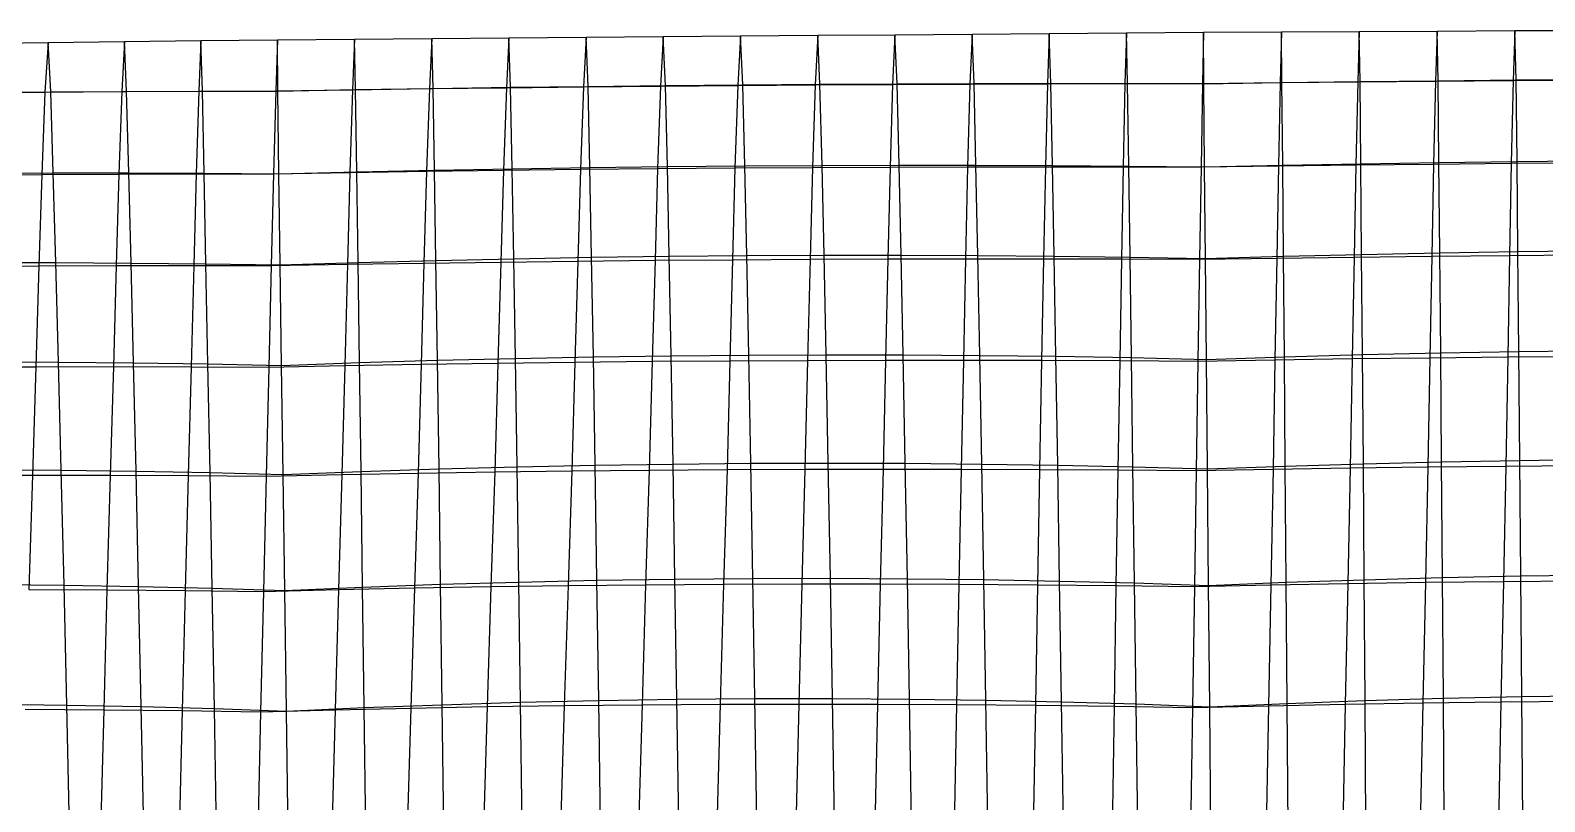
# Model space of a CAD drawing. Extents: x -429 to 429, y -1 to 209.
# Drawn here: x -79.73 to -40.07, y 188.74 to 208.96 of the extents above; entities that cross this region are included whole.
import ezdxf

# ---------------------------------------------------------------- set-up
doc = ezdxf.new("R2010")
doc.units = 0

msp = doc.modelspace()

# ---------------------------------------------------------------- linework, layer by layer
at = {"layer": 'default', "color": 5, "linetype": 'CONTINUOUS'}
for p, q in [((-81.269, 208.618, 6.318), (-79.267, 208.641, 5.994)), ((-79.267, 208.641, 5.994), (-79.348, 207.339, 5.55)), ((-79.267, 208.641, 5.994), (-77.265, 208.665, 5.671)), ((-77.265, 208.665, 5.671), (-77.335, 207.353, 5.288)), ((-77.265, 208.665, 5.671), (-75.263, 208.689, 5.348)), ((-75.263, 208.689, 5.348), (-75.32, 207.364, 5.045)), ((-75.263, 208.689, 5.348), (-73.262, 208.712, 5.025)), ((-73.262, 208.712, 5.025), (-73.303, 207.373, 4.82)), ((-73.262, 208.712, 5.025), (-73.303, 207.373, 4.82)), ((-73.262, 208.712, 5.025), (-71.24, 208.729, 4.793)), ((-71.24, 208.729, 4.793), (-71.293, 207.403, 4.489)), ((-71.24, 208.729, 4.793), (-69.219, 208.745, 4.561)), ((-69.219, 208.745, 4.561), (-69.281, 207.43, 4.176)), ((-69.219, 208.745, 4.561), (-67.197, 208.762, 4.33)), ((-67.197, 208.762, 4.33), (-67.265, 207.455, 3.881)), ((-67.197, 208.762, 4.33), (-65.175, 208.778, 4.098)), ((-65.175, 208.778, 4.098), (-65.247, 207.477, 3.604)), ((-65.175, 208.778, 4.098), (-63.154, 208.795, 3.866)), ((-63.154, 208.795, 3.866), (-63.227, 207.497, 3.345)), ((-63.154, 208.795, 3.866), (-61.132, 208.811, 3.634)), ((-61.132, 208.811, 3.634), (-61.204, 207.514, 3.104)), ((-61.132, 208.811, 3.634), (-59.111, 208.828, 3.402)), ((-59.111, 208.828, 3.402), (-59.179, 207.529, 2.881)), ((-59.111, 208.828, 3.402), (-57.089, 208.844, 3.17)), ((-57.089, 208.844, 3.17), (-57.153, 207.541, 2.675)), ((-57.089, 208.844, 3.17), (-55.067, 208.861, 2.938)), ((-55.067, 208.861, 2.938), (-55.124, 207.551, 2.488)), ((-55.067, 208.861, 2.938), (-53.046, 208.877, 2.706)), ((-53.046, 208.877, 2.706), (-53.094, 207.558, 2.319)), ((-53.046, 208.877, 2.706), (-51.024, 208.894, 2.474)), ((-51.024, 208.894, 2.474), (-51.063, 207.562, 2.168)), ((-51.024, 208.894, 2.474), (-49.003, 208.91, 2.242)), ((-49.003, 208.91, 2.242), (-49.031, 207.564, 2.034)), ((-49.003, 208.91, 2.242), (-49.031, 207.564, 2.034)), ((-49.003, 208.91, 2.242), (-46.965, 208.92, 2.102)), ((-46.965, 208.92, 2.102), (-47, 207.588, 1.795)), ((-46.965, 208.92, 2.102), (-44.927, 208.93, 1.962)), ((-44.927, 208.93, 1.962), (-44.967, 207.609, 1.573)), ((-44.927, 208.93, 1.962), (-42.889, 208.94, 1.822)), ((-42.889, 208.94, 1.822), (-42.932, 207.628, 1.369)), ((-42.889, 208.94, 1.822), (-40.851, 208.95, 1.682)), ((-40.851, 208.95, 1.682), (-40.896, 207.644, 1.184)), ((-40.851, 208.95, 1.682), (-38.813, 208.96, 1.542)), ((-69.281, 207.43, 4.176), (-67.265, 207.455, 3.881)), ((-67.265, 207.455, 3.881), (-67.341, 205.292, 3.452)), ((-67.265, 207.455, 3.881), (-65.247, 207.477, 3.604)), ((-65.247, 207.477, 3.604), (-65.324, 205.316, 3.146)), ((-65.247, 207.477, 3.604), (-63.227, 207.497, 3.345)), ((-63.227, 207.497, 3.345), (-63.303, 205.336, 2.87)), ((-63.227, 207.497, 3.345), (-61.204, 207.514, 3.104)), ((-61.204, 207.514, 3.104), (-61.277, 205.353, 2.623)), ((-61.204, 207.514, 3.104), (-59.179, 207.529, 2.881)), ((-59.179, 207.529, 2.881), (-59.249, 205.366, 2.405)), ((-59.179, 207.529, 2.881), (-57.153, 207.541, 2.675)), ((-57.153, 207.541, 2.675), (-57.217, 205.376, 2.216)), ((-57.153, 207.541, 2.675), (-55.124, 207.551, 2.488)), ((-55.124, 207.551, 2.488), (-55.183, 205.382, 2.056)), ((-55.124, 207.551, 2.488), (-53.094, 207.558, 2.319)), ((-53.094, 207.558, 2.319), (-53.147, 205.385, 1.926)), ((-53.094, 207.558, 2.319), (-51.063, 207.562, 2.168)), ((-51.063, 207.562, 2.168), (-51.109, 205.385, 1.825)), ((-51.063, 207.562, 2.168), (-49.031, 207.564, 2.034)), ((-49.031, 207.564, 2.034), (-49.07, 205.381, 1.753)), ((-49.031, 207.564, 2.034), (-49.07, 205.381, 1.753)), ((-49.031, 207.564, 2.034), (-47, 207.588, 1.795)), ((-47, 207.588, 1.795), (-47.045, 205.409, 1.452)), ((-47, 207.588, 1.795), (-44.967, 207.609, 1.573)), ((-44.967, 207.609, 1.573), (-45.015, 205.434, 1.179)), ((-44.967, 207.609, 1.573), (-42.932, 207.628, 1.369)), ((-42.932, 207.628, 1.369), (-42.982, 205.455, 0.936)), ((-42.932, 207.628, 1.369), (-40.896, 207.644, 1.184)), ((-40.896, 207.644, 1.184), (-40.945, 205.473, 0.722)), ((-40.896, 207.644, 1.184), (-38.858, 207.657, 1.017)), ((-81.358, 207.322, 5.829), (-79.348, 207.339, 5.55)), ((-79.348, 207.339, 5.55), (-79.433, 205.182, 5.123)), ((-79.348, 207.339, 5.55), (-77.335, 207.353, 5.288)), ((-77.335, 207.353, 5.288), (-77.412, 205.192, 4.9)), ((-77.335, 207.353, 5.288), (-75.32, 207.364, 5.045)), ((-75.32, 207.364, 5.045), (-75.389, 205.198, 4.706)), ((-75.32, 207.364, 5.045), (-73.303, 207.373, 4.82)), ((-73.303, 207.373, 4.82), (-73.363, 205.2, 4.542)), ((-73.303, 207.373, 4.82), (-73.363, 205.2, 4.542)), ((-73.303, 207.373, 4.82), (-71.293, 207.403, 4.489)), ((-71.293, 207.403, 4.489), (-71.361, 205.234, 4.15)), ((-71.293, 207.403, 4.489), (-69.281, 207.43, 4.176)), ((-69.281, 207.43, 4.176), (-69.354, 205.265, 3.786)), ((-45.015, 205.434, 1.179), (-42.982, 205.455, 0.936)), ((-42.982, 205.455, 0.936), (-43.027, 203.04, 0.56)), ((-42.982, 205.455, 0.936), (-40.945, 205.473, 0.722)), ((-40.945, 205.473, 0.722), (-40.989, 203.058, 0.323)), ((-40.945, 205.473, 0.722), (-38.905, 205.487, 0.537)), ((-81.45, 205.17, 5.375), (-79.433, 205.182, 5.123)), ((-79.433, 205.182, 5.123), (-79.51, 202.785, 4.752)), ((-79.433, 205.182, 5.123), (-77.412, 205.192, 4.9)), ((-77.412, 205.192, 4.9), (-77.484, 202.791, 4.56)), ((-77.412, 205.192, 4.9), (-75.389, 205.198, 4.706)), ((-75.389, 205.198, 4.706), (-75.454, 202.793, 4.405)), ((-75.389, 205.198, 4.706), (-73.363, 205.2, 4.542)), ((-73.363, 205.2, 4.542), (-73.422, 202.791, 4.288)), ((-73.363, 205.2, 4.542), (-73.422, 202.791, 4.288)), ((-73.363, 205.2, 4.542), (-71.361, 205.234, 4.15)), ((-71.361, 205.234, 4.15), (-71.426, 202.827, 3.848)), ((-71.361, 205.234, 4.15), (-69.354, 205.265, 3.786)), ((-69.354, 205.265, 3.786), (-69.423, 202.859, 3.445)), ((-69.354, 205.265, 3.786), (-67.341, 205.292, 3.452)), ((-67.341, 205.292, 3.452), (-67.412, 202.887, 3.079)), ((-67.341, 205.292, 3.452), (-65.324, 205.316, 3.146)), ((-65.324, 205.316, 3.146), (-65.394, 202.912, 2.751)), ((-65.324, 205.316, 3.146), (-63.303, 205.336, 2.87)), ((-63.303, 205.336, 2.87), (-63.371, 202.932, 2.461)), ((-63.303, 205.336, 2.87), (-61.277, 205.353, 2.623)), ((-61.277, 205.353, 2.623), (-61.343, 202.948, 2.209)), ((-61.277, 205.353, 2.623), (-59.249, 205.366, 2.405)), ((-59.249, 205.366, 2.405), (-59.311, 202.96, 1.995)), ((-59.249, 205.366, 2.405), (-57.217, 205.376, 2.216)), ((-57.217, 205.376, 2.216), (-57.275, 202.968, 1.819)), ((-57.217, 205.376, 2.216), (-55.183, 205.382, 2.056)), ((-55.183, 205.382, 2.056), (-55.236, 202.972, 1.681)), ((-55.183, 205.382, 2.056), (-53.147, 205.385, 1.926)), ((-53.147, 205.385, 1.926), (-53.195, 202.972, 1.581)), ((-53.147, 205.385, 1.926), (-51.109, 205.385, 1.825)), ((-51.109, 205.385, 1.825), (-51.153, 202.968, 1.52)), ((-51.109, 205.385, 1.825), (-49.07, 205.381, 1.753)), ((-49.07, 205.381, 1.753), (-49.11, 202.96, 1.496)), ((-49.07, 205.381, 1.753), (-49.11, 202.96, 1.496)), ((-49.07, 205.381, 1.753), (-47.045, 205.409, 1.452)), ((-47.045, 205.409, 1.452), (-47.088, 202.99, 1.146)), ((-47.045, 205.409, 1.452), (-45.015, 205.434, 1.179)), ((-45.015, 205.434, 1.179), (-45.06, 203.017, 0.834)), ((-81.533, 202.775, 4.983), (-79.51, 202.785, 4.752)), ((-79.51, 202.785, 4.752), (-79.591, 200.144, 4.38)), ((-79.51, 202.785, 4.752), (-77.484, 202.791, 4.56)), ((-77.484, 202.791, 4.56), (-77.558, 200.146, 4.213)), ((-77.484, 202.791, 4.56), (-75.454, 202.793, 4.405)), ((-75.454, 202.793, 4.405), (-75.523, 200.143, 4.092)), ((-75.454, 202.793, 4.405), (-73.422, 202.791, 4.288)), ((-73.422, 202.791, 4.288), (-73.486, 200.135, 4.016)), ((-73.422, 202.791, 4.288), (-73.486, 200.135, 4.016)), ((-73.422, 202.791, 4.288), (-71.426, 202.827, 3.848)), ((-71.426, 202.827, 3.848), (-71.496, 200.174, 3.534)), ((-71.426, 202.827, 3.848), (-69.423, 202.859, 3.445)), ((-69.423, 202.859, 3.445), (-69.496, 200.209, 3.097)), ((-69.423, 202.859, 3.445), (-67.412, 202.887, 3.079)), ((-67.412, 202.887, 3.079), (-67.486, 200.239, 2.705)), ((-67.412, 202.887, 3.079), (-65.394, 202.912, 2.751)), ((-65.394, 202.912, 2.751), (-65.468, 200.264, 2.357)), ((-65.394, 202.912, 2.751), (-63.371, 202.932, 2.461)), ((-63.371, 202.932, 2.461), (-63.443, 200.284, 2.056)), ((-63.371, 202.932, 2.461), (-61.343, 202.948, 2.209)), ((-61.343, 202.948, 2.209), (-61.412, 200.299, 1.799)), ((-61.343, 202.948, 2.209), (-59.311, 202.96, 1.995)), ((-59.311, 202.96, 1.995), (-59.375, 200.31, 1.588)), ((-59.311, 202.96, 1.995), (-57.275, 202.968, 1.819)), ((-57.275, 202.968, 1.819), (-57.335, 200.316, 1.423)), ((-57.275, 202.968, 1.819), (-55.236, 202.972, 1.681)), ((-55.236, 202.972, 1.681), (-55.291, 200.317, 1.304)), ((-55.236, 202.972, 1.681), (-53.195, 202.972, 1.581)), ((-53.195, 202.972, 1.581), (-53.246, 200.313, 1.231)), ((-53.195, 202.972, 1.581), (-51.153, 202.968, 1.52)), ((-51.153, 202.968, 1.52), (-51.199, 200.304, 1.203)), ((-51.153, 202.968, 1.52), (-49.11, 202.96, 1.496)), ((-49.11, 202.96, 1.496), (-49.153, 200.291, 1.221)), ((-49.11, 202.96, 1.496), (-49.153, 200.291, 1.221)), ((-49.11, 202.96, 1.496), (-47.088, 202.99, 1.146)), ((-47.088, 202.99, 1.146), (-47.135, 200.325, 0.829)), ((-47.088, 202.99, 1.146), (-45.06, 203.017, 0.834)), ((-45.06, 203.017, 0.834), (-45.109, 200.354, 0.482)), ((-45.06, 203.017, 0.834), (-43.027, 203.04, 0.56)), ((-43.027, 203.04, 0.56), (-43.075, 200.379, 0.181)), ((-43.027, 203.04, 0.56), (-40.989, 203.058, 0.323)), ((-40.989, 203.058, 0.323), (-41.036, 200.399, -0.075)), ((-40.989, 203.058, 0.323), (-38.947, 203.073, 0.125)), ((-63.443, 200.284, 2.056), (-61.412, 200.299, 1.799)), ((-61.412, 200.299, 1.799), (-61.486, 197.448, 1.364)), ((-61.412, 200.299, 1.799), (-59.375, 200.31, 1.588)), ((-59.375, 200.31, 1.588), (-59.445, 197.457, 1.156)), ((-59.375, 200.31, 1.588), (-57.335, 200.316, 1.423)), ((-57.335, 200.316, 1.423), (-57.399, 197.46, 1.002)), ((-57.335, 200.316, 1.423), (-55.291, 200.317, 1.304)), ((-55.291, 200.317, 1.304), (-55.35, 197.458, 0.902)), ((-55.291, 200.317, 1.304), (-53.246, 200.313, 1.231)), ((-53.246, 200.313, 1.231), (-53.3, 197.451, 0.855)), ((-53.246, 200.313, 1.231), (-51.199, 200.304, 1.203)), ((-51.199, 200.304, 1.203), (-51.249, 197.438, 0.862)), ((-51.199, 200.304, 1.203), (-49.153, 200.291, 1.221)), ((-49.153, 200.291, 1.221), (-47.135, 200.325, 0.829)), ((-47.135, 200.325, 0.829), (-47.185, 197.457, 0.488)), ((-47.135, 200.325, 0.829), (-45.109, 200.354, 0.482)), ((-45.109, 200.354, 0.482), (-45.162, 197.489, 0.106)), ((-45.109, 200.354, 0.482), (-43.075, 200.379, 0.181)), ((-43.075, 200.379, 0.181), (-43.128, 197.515, -0.222)), ((-43.075, 200.379, 0.181), (-41.036, 200.399, -0.075)), ((-41.036, 200.399, -0.075), (-41.087, 197.536, -0.498)), ((-41.036, 200.399, -0.075), (-38.991, 200.414, -0.285)), ((-81.619, 200.138, 4.592), (-79.591, 200.144, 4.38)), ((-79.591, 200.144, 4.38), (-79.677, 197.301, 3.982)), ((-79.591, 200.144, 4.38), (-77.558, 200.146, 4.213)), ((-77.558, 200.146, 4.213), (-77.639, 197.299, 3.842)), ((-77.558, 200.146, 4.213), (-75.523, 200.143, 4.092)), ((-75.523, 200.143, 4.092), (-75.598, 197.291, 3.754)), ((-75.523, 200.143, 4.092), (-73.486, 200.135, 4.016)), ((-73.486, 200.135, 4.016), (-73.555, 197.278, 3.721)), ((-73.486, 200.135, 4.016), (-73.555, 197.278, 3.721)), ((-73.486, 200.135, 4.016), (-71.496, 200.174, 3.534)), ((-71.496, 200.174, 3.534), (-71.572, 197.32, 3.197)), ((-71.496, 200.174, 3.534), (-69.496, 200.209, 3.097)), ((-69.496, 200.209, 3.097), (-69.575, 197.356, 2.725)), ((-69.496, 200.209, 3.097), (-67.486, 200.239, 2.705)), ((-67.486, 200.239, 2.705), (-67.567, 197.387, 2.305)), ((-67.486, 200.239, 2.705), (-65.468, 200.264, 2.357)), ((-65.468, 200.264, 2.357), (-65.548, 197.413, 1.939)), ((-65.468, 200.264, 2.357), (-63.443, 200.284, 2.056)), ((-63.443, 200.284, 2.056), (-63.521, 197.433, 1.625)), ((-49.153, 200.291, 1.221), (-49.199, 197.419, 0.923)), ((-49.153, 200.291, 1.221), (-49.199, 197.419, 0.923)), ((-43.128, 197.515, -0.222), (-41.087, 197.536, -0.498)), ((-41.087, 197.536, -0.498), (-41.153, 194.518, -1.047)), ((-41.087, 197.536, -0.498), (-39.04, 197.552, -0.72)), ((-81.711, 197.298, 4.176), (-79.677, 197.301, 3.982)), ((-79.677, 197.301, 3.982), (-79.774, 194.303, 3.478)), ((-79.677, 197.301, 3.982), (-77.639, 197.299, 3.842)), ((-77.639, 197.299, 3.842), (-77.725, 194.294, 3.391)), ((-77.639, 197.299, 3.842), (-75.598, 197.291, 3.754)), ((-75.598, 197.291, 3.754), (-75.676, 194.279, 3.372)), ((-75.598, 197.291, 3.754), (-73.555, 197.278, 3.721)), ((-73.555, 197.278, 3.721), (-73.627, 194.256, 3.422)), ((-73.555, 197.278, 3.721), (-73.627, 194.256, 3.422)), ((-73.555, 197.278, 3.721), (-71.572, 197.32, 3.197)), ((-71.572, 197.32, 3.197), (-71.659, 194.304, 2.815)), ((-71.572, 197.32, 3.197), (-69.575, 197.356, 2.725)), ((-69.575, 197.356, 2.725), (-69.672, 194.346, 2.274)), ((-69.575, 197.356, 2.725), (-67.567, 197.387, 2.305)), ((-67.567, 197.387, 2.305), (-67.668, 194.38, 1.801)), ((-67.567, 197.387, 2.305), (-65.548, 197.413, 1.939)), ((-65.548, 197.413, 1.939), (-65.649, 194.408, 1.395)), ((-65.548, 197.413, 1.939), (-63.521, 197.433, 1.625)), ((-63.521, 197.433, 1.625), (-63.618, 194.429, 1.057)), ((-63.521, 197.433, 1.625), (-61.486, 197.448, 1.364)), ((-61.486, 197.448, 1.364), (-61.576, 194.443, 0.787)), ((-61.486, 197.448, 1.364), (-59.445, 197.457, 1.156)), ((-59.445, 197.457, 1.156), (-59.527, 194.45, 0.587)), ((-59.445, 197.457, 1.156), (-57.399, 197.46, 1.002)), ((-57.399, 197.46, 1.002), (-57.473, 194.45, 0.455)), ((-57.399, 197.46, 1.002), (-55.35, 197.458, 0.902)), ((-55.35, 197.458, 0.902), (-55.415, 194.444, 0.393)), ((-55.35, 197.458, 0.902), (-53.3, 197.451, 0.855)), ((-53.3, 197.451, 0.855), (-53.356, 194.43, 0.399)), ((-53.3, 197.451, 0.855), (-51.249, 197.438, 0.862)), ((-51.249, 197.438, 0.862), (-51.299, 194.41, 0.475)), ((-51.249, 197.438, 0.862), (-49.199, 197.419, 0.923)), ((-49.199, 197.419, 0.923), (-49.246, 194.383, 0.621)), ((-49.199, 197.419, 0.923), (-49.246, 194.383, 0.621)), ((-49.199, 197.419, 0.923), (-47.185, 197.457, 0.488)), ((-47.185, 197.457, 0.488), (-47.245, 194.427, 0.102)), ((-47.185, 197.457, 0.488), (-45.162, 197.489, 0.106)), ((-45.162, 197.489, 0.106), (-45.228, 194.464, -0.349)), ((-45.162, 197.489, 0.106), (-43.128, 197.515, -0.222)), ((-43.128, 197.515, -0.222), (-43.196, 194.494, -0.732)), ((-69.672, 194.346, 2.274), (-67.668, 194.38, 1.801)), ((-67.668, 194.38, 1.801), (-67.767, 191.234, 1.328)), ((-67.668, 194.38, 1.801), (-65.649, 194.408, 1.395)), ((-65.649, 194.408, 1.395), (-65.747, 191.263, 0.889)), ((-65.649, 194.408, 1.395), (-63.618, 194.429, 1.057)), ((-63.618, 194.429, 1.057), (-63.711, 191.285, 0.53)), ((-63.618, 194.429, 1.057), (-61.576, 194.443, 0.787)), ((-61.576, 194.443, 0.787), (-61.663, 191.298, 0.254)), ((-61.576, 194.443, 0.787), (-59.527, 194.45, 0.587)), ((-59.527, 194.45, 0.587), (-59.605, 191.303, 0.059)), ((-59.527, 194.45, 0.587), (-57.473, 194.45, 0.455)), ((-57.473, 194.45, 0.455), (-57.542, 191.301, -0.054)), ((-57.473, 194.45, 0.455), (-55.415, 194.444, 0.393)), ((-55.415, 194.444, 0.393), (-55.476, 191.29, -0.085)), ((-55.415, 194.444, 0.393), (-53.356, 194.43, 0.399)), ((-53.356, 194.43, 0.399), (-53.41, 191.272, -0.033)), ((-53.356, 194.43, 0.399), (-51.299, 194.41, 0.475)), ((-51.299, 194.41, 0.475), (-51.349, 191.245, 0.1)), ((-51.299, 194.41, 0.475), (-49.246, 194.383, 0.621)), ((-49.246, 194.383, 0.621), (-49.295, 191.211, 0.316)), ((-49.246, 194.383, 0.621), (-49.295, 191.211, 0.316)), ((-49.246, 194.383, 0.621), (-47.245, 194.427, 0.102)), ((-47.245, 194.427, 0.102), (-47.305, 191.26, -0.273)), ((-47.245, 194.427, 0.102), (-45.228, 194.464, -0.349)), ((-45.228, 194.464, -0.349), (-45.293, 191.301, -0.782)), ((-45.228, 194.464, -0.349), (-43.196, 194.494, -0.732)), ((-43.196, 194.494, -0.732), (-43.263, 191.334, -1.211)), ((-43.196, 194.494, -0.732), (-41.153, 194.518, -1.047)), ((-41.153, 194.518, -1.047), (-41.217, 191.36, -1.558)), ((-41.153, 194.518, -1.047), (-39.101, 194.534, -1.293)), ((-79.774, 194.303, 3.478), (-77.725, 194.294, 3.391)), ((-77.725, 194.294, 3.391), (-77.809, 191.153, 2.96)), ((-77.725, 194.294, 3.391), (-75.676, 194.279, 3.372)), ((-75.676, 194.279, 3.372), (-75.753, 191.13, 2.999)), ((-75.676, 194.279, 3.372), (-73.627, 194.256, 3.422)), ((-73.627, 194.256, 3.422), (-73.7, 191.1, 3.121)), ((-73.627, 194.256, 3.422), (-73.7, 191.1, 3.121)), ((-73.627, 194.256, 3.422), (-71.659, 194.304, 2.815)), ((-71.659, 194.304, 2.815), (-71.746, 191.152, 2.445)), ((-71.659, 194.304, 2.815), (-69.672, 194.346, 2.274)), ((-69.672, 194.346, 2.274), (-69.768, 191.197, 1.847)), ((-71.746, 191.152, 2.445), (-69.768, 191.197, 1.847)), ((-69.768, 191.197, 1.847), (-69.864, 187.971, 1.426)), ((-69.768, 191.197, 1.847), (-67.767, 191.234, 1.328)), ((-67.767, 191.234, 1.328), (-67.866, 188.011, 0.866)), ((-67.767, 191.234, 1.328), (-65.747, 191.263, 0.889)), ((-65.747, 191.263, 0.889), (-65.844, 188.042, 0.397)), ((-65.747, 191.263, 0.889), (-63.711, 191.285, 0.53)), ((-63.711, 191.285, 0.53), (-63.803, 188.063, 0.02)), ((-63.711, 191.285, 0.53), (-61.663, 191.298, 0.254)), ((-61.663, 191.298, 0.254), (-61.748, 188.076, -0.264)), ((-61.663, 191.298, 0.254), (-59.605, 191.303, 0.059)), ((-59.605, 191.303, 0.059), (-59.682, 188.079, -0.454)), ((-59.605, 191.303, 0.059), (-57.542, 191.301, -0.054)), ((-57.542, 191.301, -0.054), (-57.61, 188.074, -0.55)), ((-57.542, 191.301, -0.054), (-55.476, 191.29, -0.085)), ((-55.476, 191.29, -0.085), (-55.535, 188.059, -0.552)), ((-55.476, 191.29, -0.085), (-53.41, 191.272, -0.033)), ((-53.41, 191.272, -0.033), (-53.464, 188.035, -0.46)), ((-53.41, 191.272, -0.033), (-51.349, 191.245, 0.1)), ((-51.349, 191.245, 0.1), (-51.399, 188.001, -0.274)), ((-51.349, 191.245, 0.1), (-49.295, 191.211, 0.316)), ((-49.295, 191.211, 0.316), (-49.345, 187.959, 0.006)), ((-49.295, 191.211, 0.316), (-49.345, 187.959, 0.006)), ((-49.295, 191.211, 0.316), (-47.305, 191.26, -0.273)), ((-47.305, 191.26, -0.273), (-47.366, 188.014, -0.646)), ((-47.305, 191.26, -0.273), (-45.293, 191.301, -0.782)), ((-45.293, 191.301, -0.782), (-45.36, 188.06, -1.208)), ((-45.293, 191.301, -0.782), (-43.263, 191.334, -1.211)), ((-43.263, 191.334, -1.211), (-43.33, 188.096, -1.678)), ((-43.263, 191.334, -1.211), (-41.217, 191.36, -1.558)), ((-41.217, 191.36, -1.558), (-41.281, 188.124, -2.055)), ((-41.217, 191.36, -1.558), (-39.16, 191.378, -1.824)), ((-79.866, 191.167, 3.002), (-77.809, 191.153, 2.96)), ((-77.809, 191.153, 2.96), (-77.892, 187.932, 2.541)), ((-77.809, 191.153, 2.96), (-75.753, 191.13, 2.999)), ((-75.753, 191.13, 2.999), (-75.83, 187.903, 2.631)), ((-75.753, 191.13, 2.999), (-73.7, 191.1, 3.121)), ((-73.7, 191.1, 3.121), (-73.774, 187.864, 2.815)), ((-73.7, 191.1, 3.121), (-73.774, 187.864, 2.815)), ((-73.7, 191.1, 3.121), (-71.746, 191.152, 2.445)), ((-71.746, 191.152, 2.445), (-71.835, 187.922, 2.076))]:
    msp.add_line(p, q, dxfattribs=at)
at = {"layer": 'default', "color": 3, "linetype": 'CONTINUOUS'}
for p, q in [((-81.269, 208.618, 6.318), (-79.267, 208.641, 5.994)), ((-79.267, 208.641, 5.994), (-77.265, 208.665, 5.671)), ((-79.199, 207.348, 6.498), (-79.267, 208.641, 5.994)), ((-77.265, 208.665, 5.671), (-75.263, 208.689, 5.348)), ((-77.211, 207.358, 6.092), (-77.265, 208.665, 5.671)), ((-75.263, 208.689, 5.348), (-73.262, 208.712, 5.025)), ((-75.227, 207.365, 5.663), (-75.263, 208.689, 5.348)), ((-73.262, 208.712, 5.025), (-71.24, 208.729, 4.793)), ((-73.25, 207.368, 5.211), (-73.262, 208.712, 5.025)), ((-73.25, 207.368, 5.211), (-73.262, 208.712, 5.025)), ((-71.24, 208.729, 4.793), (-69.219, 208.745, 4.561)), ((-71.216, 207.404, 5.111), (-71.24, 208.729, 4.793)), ((-69.219, 208.745, 4.561), (-67.197, 208.762, 4.33)), ((-69.183, 207.436, 4.986), (-69.219, 208.745, 4.561)), ((-67.197, 208.762, 4.33), (-65.175, 208.778, 4.098)), ((-67.152, 207.465, 4.838), (-67.197, 208.762, 4.33)), ((-65.175, 208.778, 4.098), (-63.154, 208.795, 3.866)), ((-65.123, 207.49, 4.666), (-65.175, 208.778, 4.098)), ((-63.154, 208.795, 3.866), (-61.132, 208.811, 3.634)), ((-63.096, 207.512, 4.469), (-63.154, 208.795, 3.866)), ((-61.132, 208.811, 3.634), (-59.111, 208.828, 3.402)), ((-61.072, 207.53, 4.249), (-61.132, 208.811, 3.634)), ((-59.111, 208.828, 3.402), (-57.089, 208.844, 3.17)), ((-59.051, 207.544, 4.005), (-59.111, 208.828, 3.402)), ((-57.089, 208.844, 3.17), (-55.067, 208.861, 2.938)), ((-57.032, 207.554, 3.738), (-57.089, 208.844, 3.17)), ((-55.067, 208.861, 2.938), (-53.046, 208.877, 2.706)), ((-55.017, 207.561, 3.446), (-55.067, 208.861, 2.938)), ((-53.046, 208.877, 2.706), (-51.024, 208.894, 2.474)), ((-53.006, 207.564, 3.131), (-53.046, 208.877, 2.706)), ((-51.024, 208.894, 2.474), (-49.003, 208.91, 2.242)), ((-50.998, 207.563, 2.793), (-51.024, 208.894, 2.474)), ((-49.003, 208.91, 2.242), (-46.965, 208.92, 2.102)), ((-48.995, 207.559, 2.43), (-49.003, 208.91, 2.242)), ((-48.995, 207.559, 2.43), (-49.003, 208.91, 2.242)), ((-46.965, 208.92, 2.102), (-44.927, 208.93, 1.962)), ((-46.951, 207.589, 2.422), (-46.965, 208.92, 2.102)), ((-44.927, 208.93, 1.962), (-42.889, 208.94, 1.822)), ((-44.907, 207.616, 2.39), (-44.927, 208.93, 1.962)), ((-42.889, 208.94, 1.822), (-40.851, 208.95, 1.682)), ((-42.863, 207.638, 2.334), (-42.889, 208.94, 1.822)), ((-40.851, 208.95, 1.682), (-38.813, 208.96, 1.542)), ((-40.821, 207.657, 2.254), (-40.851, 208.95, 1.682)), ((-69.183, 207.436, 4.986), (-67.152, 207.465, 4.838)), ((-67.152, 207.465, 4.838), (-65.123, 207.49, 4.666)), ((-67.111, 205.333, 5.388), (-67.152, 207.465, 4.838)), ((-65.123, 207.49, 4.666), (-63.096, 207.512, 4.469)), ((-65.077, 205.365, 5.252), (-65.123, 207.49, 4.666)), ((-63.096, 207.512, 4.469), (-61.072, 207.53, 4.249)), ((-63.046, 205.39, 5.078), (-63.096, 207.512, 4.469)), ((-61.072, 207.53, 4.249), (-59.051, 207.544, 4.005)), ((-61.019, 205.408, 4.865), (-61.072, 207.53, 4.249)), ((-59.051, 207.544, 4.005), (-57.032, 207.554, 3.738)), ((-58.996, 205.42, 4.614), (-59.051, 207.544, 4.005)), ((-57.032, 207.554, 3.738), (-55.017, 207.561, 3.446)), ((-56.979, 205.425, 4.324), (-57.032, 207.554, 3.738)), ((-55.017, 207.561, 3.446), (-53.006, 207.564, 3.131)), ((-54.968, 205.424, 3.997), (-55.017, 207.561, 3.446)), ((-53.006, 207.564, 3.131), (-50.998, 207.563, 2.793)), ((-52.963, 205.415, 3.63), (-53.006, 207.564, 3.131)), ((-50.998, 207.563, 2.793), (-48.995, 207.559, 2.43)), ((-50.966, 205.4, 3.226), (-50.998, 207.563, 2.793)), ((-48.995, 207.559, 2.43), (-46.951, 207.589, 2.422)), ((-48.977, 205.379, 2.784), (-48.995, 207.559, 2.43)), ((-48.977, 205.379, 2.784), (-48.995, 207.559, 2.43)), ((-46.951, 207.589, 2.422), (-44.907, 207.616, 2.39)), ((-46.932, 205.425, 2.858), (-46.951, 207.589, 2.422)), ((-44.907, 207.616, 2.39), (-42.863, 207.638, 2.334)), ((-44.886, 205.464, 2.892), (-44.907, 207.616, 2.39)), ((-42.863, 207.638, 2.334), (-40.821, 207.657, 2.254)), ((-42.84, 205.497, 2.888), (-42.863, 207.638, 2.334)), ((-40.821, 207.657, 2.254), (-38.779, 207.672, 2.15)), ((-40.795, 205.523, 2.845), (-40.821, 207.657, 2.254)), ((-81.191, 207.335, 6.879), (-79.199, 207.348, 6.498)), ((-79.199, 207.348, 6.498), (-77.211, 207.358, 6.092)), ((-79.132, 205.222, 7.042), (-79.199, 207.348, 6.498)), ((-77.211, 207.358, 6.092), (-75.227, 207.365, 5.663)), ((-77.153, 205.221, 6.586), (-77.211, 207.358, 6.092)), ((-75.227, 207.365, 5.663), (-73.25, 207.368, 5.211)), ((-75.183, 205.212, 6.093), (-75.227, 207.365, 5.663)), ((-73.25, 207.368, 5.211), (-71.216, 207.404, 5.111)), ((-73.223, 205.198, 5.562), (-73.25, 207.368, 5.211)), ((-73.223, 205.198, 5.562), (-73.25, 207.368, 5.211)), ((-71.216, 207.404, 5.111), (-69.183, 207.436, 4.986)), ((-71.185, 205.249, 5.543), (-71.216, 207.404, 5.111)), ((-69.147, 205.294, 5.485), (-69.183, 207.436, 4.986)), ((-46.932, 205.425, 2.858), (-44.886, 205.464, 2.892)), ((-44.886, 205.464, 2.892), (-42.84, 205.497, 2.888)), ((-44.865, 203.087, 3.442), (-44.886, 205.464, 2.892)), ((-42.84, 205.497, 2.888), (-40.795, 205.523, 2.845)), ((-42.818, 203.128, 3.478), (-42.84, 205.497, 2.888)), ((-40.795, 205.523, 2.845), (-38.75, 205.542, 2.763)), ((-40.77, 203.159, 3.463), (-40.795, 205.523, 2.845)), ((-81.12, 205.217, 7.46), (-79.132, 205.222, 7.042)), ((-79.132, 205.222, 7.042), (-77.153, 205.221, 6.586)), ((-79.065, 202.87, 7.621), (-79.132, 205.222, 7.042)), ((-77.153, 205.221, 6.586), (-75.183, 205.212, 6.093)), ((-77.092, 202.859, 7.127), (-77.153, 205.221, 6.586)), ((-75.183, 205.212, 6.093), (-73.223, 205.198, 5.562)), ((-75.133, 202.839, 6.584), (-75.183, 205.212, 6.093)), ((-73.223, 205.198, 5.562), (-71.185, 205.249, 5.543)), ((-73.188, 202.81, 5.994), (-73.223, 205.198, 5.562)), ((-73.188, 202.81, 5.994), (-73.223, 205.198, 5.562)), ((-71.185, 205.249, 5.543), (-69.147, 205.294, 5.485)), ((-71.149, 202.873, 6.037), (-71.185, 205.249, 5.543)), ((-69.147, 205.294, 5.485), (-67.111, 205.333, 5.388)), ((-69.109, 202.928, 6.03), (-69.147, 205.294, 5.485)), ((-67.111, 205.333, 5.388), (-65.077, 205.365, 5.252)), ((-67.069, 202.974, 5.973), (-67.111, 205.333, 5.388)), ((-65.077, 205.365, 5.252), (-63.046, 205.39, 5.078)), ((-65.032, 203.011, 5.866), (-65.077, 205.365, 5.252)), ((-63.046, 205.39, 5.078), (-61.019, 205.408, 4.865)), ((-62.998, 203.038, 5.708), (-63.046, 205.39, 5.078)), ((-61.019, 205.408, 4.865), (-58.996, 205.42, 4.614)), ((-60.968, 203.057, 5.501), (-61.019, 205.408, 4.865)), ((-58.996, 205.42, 4.614), (-56.979, 205.425, 4.324)), ((-58.944, 203.067, 5.244), (-58.996, 205.42, 4.614)), ((-56.979, 205.425, 4.324), (-54.968, 205.424, 3.997)), ((-56.927, 203.067, 4.938), (-56.979, 205.425, 4.324)), ((-54.968, 205.424, 3.997), (-52.963, 205.415, 3.63)), ((-54.918, 203.059, 4.582), (-54.968, 205.424, 3.997)), ((-52.963, 205.415, 3.63), (-50.966, 205.4, 3.226)), ((-52.919, 203.042, 4.177), (-52.963, 205.415, 3.63)), ((-50.966, 205.4, 3.226), (-48.977, 205.379, 2.784)), ((-50.93, 203.015, 3.723), (-50.966, 205.4, 3.226)), ((-48.977, 205.379, 2.784), (-46.932, 205.425, 2.858)), ((-48.954, 202.979, 3.22), (-48.977, 205.379, 2.784)), ((-48.954, 202.979, 3.22), (-48.977, 205.379, 2.784)), ((-46.911, 203.038, 3.356), (-46.932, 205.425, 2.858)), ((-46.911, 203.038, 3.356), (-44.865, 203.087, 3.442)), ((-44.865, 203.087, 3.442), (-42.818, 203.128, 3.478)), ((-44.843, 200.459, 4.021), (-44.865, 203.087, 3.442)), ((-42.818, 203.128, 3.478), (-40.77, 203.159, 3.463)), ((-42.794, 200.504, 4.093), (-42.818, 203.128, 3.478)), ((-40.77, 203.159, 3.463), (-38.723, 203.182, 3.398)), ((-40.744, 200.539, 4.104), (-40.77, 203.159, 3.463)), ((-81.048, 202.872, 8.067), (-79.065, 202.87, 7.621)), ((-79.065, 202.87, 7.621), (-77.092, 202.859, 7.127)), ((-78.995, 200.265, 8.226), (-79.065, 202.87, 7.621)), ((-77.092, 202.859, 7.127), (-75.133, 202.839, 6.584)), ((-77.029, 200.247, 7.697), (-77.092, 202.859, 7.127)), ((-75.133, 202.839, 6.584), (-73.188, 202.81, 5.994)), ((-75.08, 200.218, 7.11), (-75.133, 202.839, 6.584)), ((-73.188, 202.81, 5.994), (-71.149, 202.873, 6.037)), ((-73.15, 200.178, 6.466), (-73.188, 202.81, 5.994)), ((-73.15, 200.178, 6.466), (-73.188, 202.81, 5.994)), ((-71.149, 202.873, 6.037), (-69.109, 202.928, 6.03)), ((-71.11, 200.25, 6.566), (-71.149, 202.873, 6.037)), ((-69.109, 202.928, 6.03), (-67.069, 202.974, 5.973)), ((-69.069, 200.311, 6.605), (-69.109, 202.928, 6.03)), ((-67.069, 202.974, 5.973), (-65.032, 203.011, 5.866)), ((-67.027, 200.362, 6.584), (-67.069, 202.974, 5.973)), ((-65.032, 203.011, 5.866), (-62.998, 203.038, 5.708)), ((-64.986, 200.401, 6.502), (-65.032, 203.011, 5.866)), ((-62.998, 203.038, 5.708), (-60.968, 203.057, 5.501)), ((-62.948, 200.431, 6.36), (-62.998, 203.038, 5.708)), ((-60.968, 203.057, 5.501), (-58.944, 203.067, 5.244)), ((-60.916, 200.449, 6.158), (-60.968, 203.057, 5.501)), ((-58.944, 203.067, 5.244), (-56.927, 203.067, 4.938)), ((-58.89, 200.457, 5.896), (-58.944, 203.067, 5.244)), ((-56.927, 203.067, 4.938), (-54.918, 203.059, 4.582)), ((-56.873, 200.454, 5.574), (-56.927, 203.067, 4.938)), ((-54.918, 203.059, 4.582), (-52.919, 203.042, 4.177)), ((-54.867, 200.44, 5.193), (-54.918, 203.059, 4.582)), ((-52.919, 203.042, 4.177), (-50.93, 203.015, 3.723)), ((-52.872, 200.416, 4.753), (-52.919, 203.042, 4.177)), ((-50.93, 203.015, 3.723), (-48.954, 202.979, 3.22)), ((-50.892, 200.381, 4.254), (-50.93, 203.015, 3.723)), ((-48.954, 202.979, 3.22), (-46.911, 203.038, 3.356)), ((-48.928, 200.335, 3.696), (-48.954, 202.979, 3.22)), ((-48.928, 200.335, 3.696), (-48.954, 202.979, 3.22)), ((-46.888, 200.402, 3.889), (-46.911, 203.038, 3.356)), ((-71.11, 200.25, 6.566), (-69.069, 200.311, 6.605)), ((-69.069, 200.311, 6.605), (-67.027, 200.362, 6.584)), ((-69.028, 197.465, 7.199), (-69.069, 200.311, 6.605)), ((-67.027, 200.362, 6.584), (-64.986, 200.401, 6.502)), ((-66.983, 197.52, 7.212), (-67.027, 200.362, 6.584)), ((-64.986, 200.401, 6.502), (-62.948, 200.431, 6.36)), ((-64.939, 197.563, 7.154), (-64.986, 200.401, 6.502)), ((-62.948, 200.431, 6.36), (-60.916, 200.449, 6.158)), ((-62.898, 197.593, 7.026), (-62.948, 200.431, 6.36)), ((-60.916, 200.449, 6.158), (-58.89, 200.457, 5.896)), ((-60.862, 197.612, 6.829), (-60.916, 200.449, 6.158)), ((-58.89, 200.457, 5.896), (-56.873, 200.454, 5.574)), ((-58.835, 197.617, 6.562), (-58.89, 200.457, 5.896)), ((-56.873, 200.454, 5.574), (-54.867, 200.44, 5.193)), ((-56.818, 197.611, 6.226), (-56.873, 200.454, 5.574)), ((-54.867, 200.44, 5.193), (-52.872, 200.416, 4.753)), ((-54.813, 197.592, 5.821), (-54.867, 200.44, 5.193)), ((-52.872, 200.416, 4.753), (-50.892, 200.381, 4.254)), ((-52.824, 197.562, 5.348), (-52.872, 200.416, 4.753)), ((-50.892, 200.381, 4.254), (-48.928, 200.335, 3.696)), ((-50.853, 197.519, 4.808), (-50.892, 200.381, 4.254)), ((-48.928, 200.335, 3.696), (-46.888, 200.402, 3.889)), ((-48.902, 197.463, 4.2), (-48.928, 200.335, 3.696)), ((-48.902, 197.463, 4.2), (-48.928, 200.335, 3.696)), ((-46.888, 200.402, 3.889), (-44.843, 200.459, 4.021)), ((-46.865, 197.538, 4.445), (-46.888, 200.402, 3.889)), ((-44.843, 200.459, 4.021), (-42.794, 200.504, 4.093)), ((-44.82, 197.601, 4.62), (-44.843, 200.459, 4.021)), ((-42.794, 200.504, 4.093), (-40.744, 200.539, 4.104)), ((-42.77, 197.651, 4.726), (-42.794, 200.504, 4.093)), ((-40.744, 200.539, 4.104), (-38.694, 200.563, 4.055)), ((-40.718, 197.689, 4.761), (-40.744, 200.539, 4.104)), ((-80.975, 200.273, 8.697), (-78.995, 200.265, 8.226)), ((-78.995, 200.265, 8.226), (-77.029, 200.247, 7.697)), ((-78.923, 197.432, 8.847), (-78.995, 200.265, 8.226)), ((-77.029, 200.247, 7.697), (-75.08, 200.218, 7.11)), ((-76.964, 197.406, 8.286), (-77.029, 200.247, 7.697)), ((-75.08, 200.218, 7.11), (-73.15, 200.178, 6.466)), ((-75.025, 197.369, 7.659), (-75.08, 200.218, 7.11)), ((-73.15, 200.178, 6.466), (-71.11, 200.25, 6.566)), ((-73.11, 197.32, 6.965), (-73.15, 200.178, 6.466)), ((-73.11, 197.32, 6.965), (-73.15, 200.178, 6.466)), ((-71.071, 197.399, 7.117), (-71.11, 200.25, 6.566)), ((-66.983, 197.52, 7.212), (-64.939, 197.563, 7.154)), ((-64.939, 197.563, 7.154), (-62.898, 197.593, 7.026)), ((-64.892, 194.545, 7.828), (-64.939, 197.563, 7.154)), ((-62.898, 197.593, 7.026), (-60.862, 197.612, 6.829)), ((-62.848, 194.576, 7.714), (-62.898, 197.593, 7.026)), ((-60.862, 197.612, 6.829), (-58.835, 197.617, 6.562)), ((-60.809, 194.594, 7.521), (-60.862, 197.612, 6.829)), ((-58.835, 197.617, 6.562), (-56.818, 197.611, 6.226)), ((-58.779, 194.598, 7.25), (-58.835, 197.617, 6.562)), ((-56.818, 197.611, 6.226), (-54.813, 197.592, 5.821)), ((-56.762, 194.588, 6.9), (-56.818, 197.611, 6.226)), ((-54.813, 197.592, 5.821), (-52.824, 197.562, 5.348)), ((-54.759, 194.565, 6.474), (-54.813, 197.592, 5.821)), ((-52.824, 197.562, 5.348), (-50.853, 197.519, 4.808)), ((-52.775, 194.527, 5.97), (-52.824, 197.562, 5.348)), ((-48.902, 197.463, 4.2), (-46.865, 197.538, 4.445)), ((-46.865, 197.538, 4.445), (-44.82, 197.601, 4.62)), ((-46.84, 194.494, 5.031), (-46.865, 197.538, 4.445)), ((-44.82, 197.601, 4.62), (-42.77, 197.651, 4.726)), ((-44.797, 194.562, 5.246), (-44.82, 197.601, 4.62)), ((-42.77, 197.651, 4.726), (-40.718, 197.689, 4.761)), ((-42.746, 194.617, 5.383), (-42.77, 197.651, 4.726)), ((-40.718, 197.689, 4.761), (-38.665, 197.715, 4.726)), ((-40.692, 194.659, 5.44), (-40.718, 197.689, 4.761)), ((-80.9, 197.445, 9.341), (-78.923, 197.432, 8.847)), ((-78.923, 197.432, 8.847), (-76.964, 197.406, 8.286)), ((-78.85, 194.42, 9.493), (-78.923, 197.432, 8.847)), ((-76.964, 197.406, 8.286), (-75.025, 197.369, 7.659)), ((-76.897, 194.387, 8.902), (-76.964, 197.406, 8.286)), ((-75.025, 197.369, 7.659), (-73.11, 197.32, 6.965)), ((-74.969, 194.342, 8.236), (-75.025, 197.369, 7.659)), ((-73.11, 197.32, 6.965), (-71.071, 197.399, 7.117)), ((-73.068, 194.282, 7.497), (-73.11, 197.32, 6.965)), ((-73.068, 194.282, 7.497), (-73.11, 197.32, 6.965)), ((-71.071, 197.399, 7.117), (-69.028, 197.465, 7.199)), ((-71.031, 194.368, 7.698), (-71.071, 197.399, 7.117)), ((-69.028, 197.465, 7.199), (-66.983, 197.52, 7.212)), ((-68.987, 194.441, 7.82), (-69.028, 197.465, 7.199)), ((-66.94, 194.5, 7.863), (-66.983, 197.52, 7.212)), ((-50.853, 197.519, 4.808), (-48.902, 197.463, 4.2)), ((-50.812, 194.476, 5.391), (-50.853, 197.519, 4.808)), ((-48.874, 194.411, 4.737), (-48.902, 197.463, 4.2)), ((-48.874, 194.411, 4.737), (-48.902, 197.463, 4.2)), ((-80.825, 194.438, 10.008), (-78.85, 194.42, 9.493)), ((-78.85, 194.42, 9.493), (-76.897, 194.387, 8.902)), ((-78.777, 191.277, 10.147), (-78.85, 194.42, 9.493)), ((-76.897, 194.387, 8.902), (-74.969, 194.342, 8.236)), ((-76.83, 191.239, 9.529), (-76.897, 194.387, 8.902)), ((-73.068, 194.282, 7.497), (-71.031, 194.368, 7.698)), ((-71.031, 194.368, 7.698), (-68.987, 194.441, 7.82)), ((-70.989, 191.209, 8.294), (-71.031, 194.368, 7.698)), ((-68.987, 194.441, 7.82), (-66.94, 194.5, 7.863)), ((-68.946, 191.286, 8.452), (-68.987, 194.441, 7.82)), ((-66.94, 194.5, 7.863), (-64.892, 194.545, 7.828)), ((-66.897, 191.348, 8.524), (-66.94, 194.5, 7.863)), ((-64.892, 194.545, 7.828), (-62.848, 194.576, 7.714)), ((-64.846, 191.396, 8.509), (-64.892, 194.545, 7.828)), ((-62.848, 194.576, 7.714), (-60.809, 194.594, 7.521)), ((-62.798, 191.428, 8.407), (-62.848, 194.576, 7.714)), ((-60.809, 194.594, 7.521), (-58.779, 194.598, 7.25)), ((-60.756, 191.445, 8.218), (-60.809, 194.594, 7.521)), ((-58.779, 194.598, 7.25), (-56.762, 194.588, 6.9)), ((-58.725, 191.447, 7.942), (-58.779, 194.598, 7.25)), ((-56.762, 194.588, 6.9), (-54.759, 194.565, 6.474)), ((-56.706, 191.434, 7.581), (-56.762, 194.588, 6.9)), ((-54.759, 194.565, 6.474), (-52.775, 194.527, 5.97)), ((-54.705, 191.406, 7.135), (-54.759, 194.565, 6.474)), ((-52.775, 194.527, 5.97), (-50.812, 194.476, 5.391)), ((-52.726, 191.363, 6.604), (-52.775, 194.527, 5.97)), ((-50.812, 194.476, 5.391), (-48.874, 194.411, 4.737)), ((-50.771, 191.305, 5.99), (-50.812, 194.476, 5.391)), ((-48.874, 194.411, 4.737), (-46.84, 194.494, 5.031)), ((-48.844, 191.232, 5.293), (-48.874, 194.411, 4.737)), ((-48.844, 191.232, 5.293), (-48.874, 194.411, 4.737)), ((-46.84, 194.494, 5.031), (-44.797, 194.562, 5.246)), ((-46.816, 191.32, 5.631), (-46.84, 194.494, 5.031)), ((-44.797, 194.562, 5.246), (-42.746, 194.617, 5.383)), ((-44.774, 191.394, 5.883), (-44.797, 194.562, 5.246)), ((-42.746, 194.617, 5.383), (-40.692, 194.659, 5.44)), ((-42.723, 191.453, 6.048), (-42.746, 194.617, 5.383)), ((-40.692, 194.659, 5.44), (-38.636, 194.686, 5.418)), ((-40.666, 191.496, 6.126), (-40.692, 194.659, 5.44)), ((-74.969, 194.342, 8.236), (-73.068, 194.282, 7.497)), ((-74.911, 191.185, 8.829), (-74.969, 194.342, 8.236)), ((-73.024, 191.117, 8.048), (-73.068, 194.282, 7.497)), ((-73.024, 191.117, 8.048), (-73.068, 194.282, 7.497)), ((-80.75, 191.301, 10.682), (-78.777, 191.277, 10.147)), ((-78.777, 191.277, 10.147), (-76.83, 191.239, 9.529)), ((-78.704, 188.044, 10.807), (-78.777, 191.277, 10.147)), ((-76.83, 191.239, 9.529), (-74.911, 191.185, 8.829)), ((-76.762, 188, 10.162), (-76.83, 191.239, 9.529)), ((-74.911, 191.185, 8.829), (-73.024, 191.117, 8.048)), ((-74.853, 187.939, 9.429), (-74.911, 191.185, 8.829)), ((-73.024, 191.117, 8.048), (-70.989, 191.209, 8.294)), ((-70.989, 191.209, 8.294), (-68.946, 191.286, 8.452)), ((-70.948, 187.96, 8.897), (-70.989, 191.209, 8.294)), ((-68.946, 191.286, 8.452), (-66.897, 191.348, 8.524)), ((-68.904, 188.041, 9.091), (-68.946, 191.286, 8.452)), ((-66.897, 191.348, 8.524), (-64.846, 191.396, 8.509)), ((-66.854, 188.106, 9.19), (-66.897, 191.348, 8.524)), ((-64.846, 191.396, 8.509), (-62.798, 191.428, 8.407)), ((-64.8, 188.155, 9.195), (-64.846, 191.396, 8.509)), ((-62.798, 191.428, 8.407), (-60.756, 191.445, 8.218)), ((-62.749, 188.188, 9.105), (-62.798, 191.428, 8.407)), ((-60.756, 191.445, 8.218), (-58.725, 191.447, 7.942)), ((-60.704, 188.204, 8.92), (-60.756, 191.445, 8.218)), ((-58.725, 191.447, 7.942), (-56.706, 191.434, 7.581)), ((-58.669, 188.204, 8.64), (-58.725, 191.447, 7.942)), ((-56.706, 191.434, 7.581), (-54.705, 191.406, 7.135)), ((-56.65, 188.188, 8.268), (-56.706, 191.434, 7.581)), ((-54.705, 191.406, 7.135), (-52.726, 191.363, 6.604)), ((-54.651, 188.156, 7.802), (-54.705, 191.406, 7.135)), ((-52.726, 191.363, 6.604), (-50.771, 191.305, 5.99)), ((-52.676, 188.107, 7.244), (-52.726, 191.363, 6.604)), ((-50.771, 191.305, 5.99), (-48.844, 191.232, 5.293)), ((-50.729, 188.043, 6.596), (-50.771, 191.305, 5.99)), ((-48.844, 191.232, 5.293), (-46.816, 191.32, 5.631)), ((-48.815, 187.962, 5.858), (-48.844, 191.232, 5.293)), ((-48.815, 187.962, 5.858), (-48.844, 191.232, 5.293)), ((-46.816, 191.32, 5.631), (-44.774, 191.394, 5.883)), ((-46.791, 188.056, 6.239), (-46.816, 191.32, 5.631)), ((-44.774, 191.394, 5.883), (-42.723, 191.453, 6.048)), ((-44.751, 188.134, 6.527), (-44.774, 191.394, 5.883)), ((-42.723, 191.453, 6.048), (-40.666, 191.496, 6.126)), ((-42.7, 188.197, 6.719), (-42.723, 191.453, 6.048)), ((-40.666, 191.496, 6.126), (-38.608, 191.525, 6.116)), ((-40.641, 188.242, 6.817), (-40.666, 191.496, 6.126)), ((-72.98, 187.863, 8.608), (-73.024, 191.117, 8.048)), ((-72.98, 187.863, 8.608), (-73.024, 191.117, 8.048))]:
    msp.add_line(p, q, dxfattribs=at)

doc.saveas('drawing.dxf')
